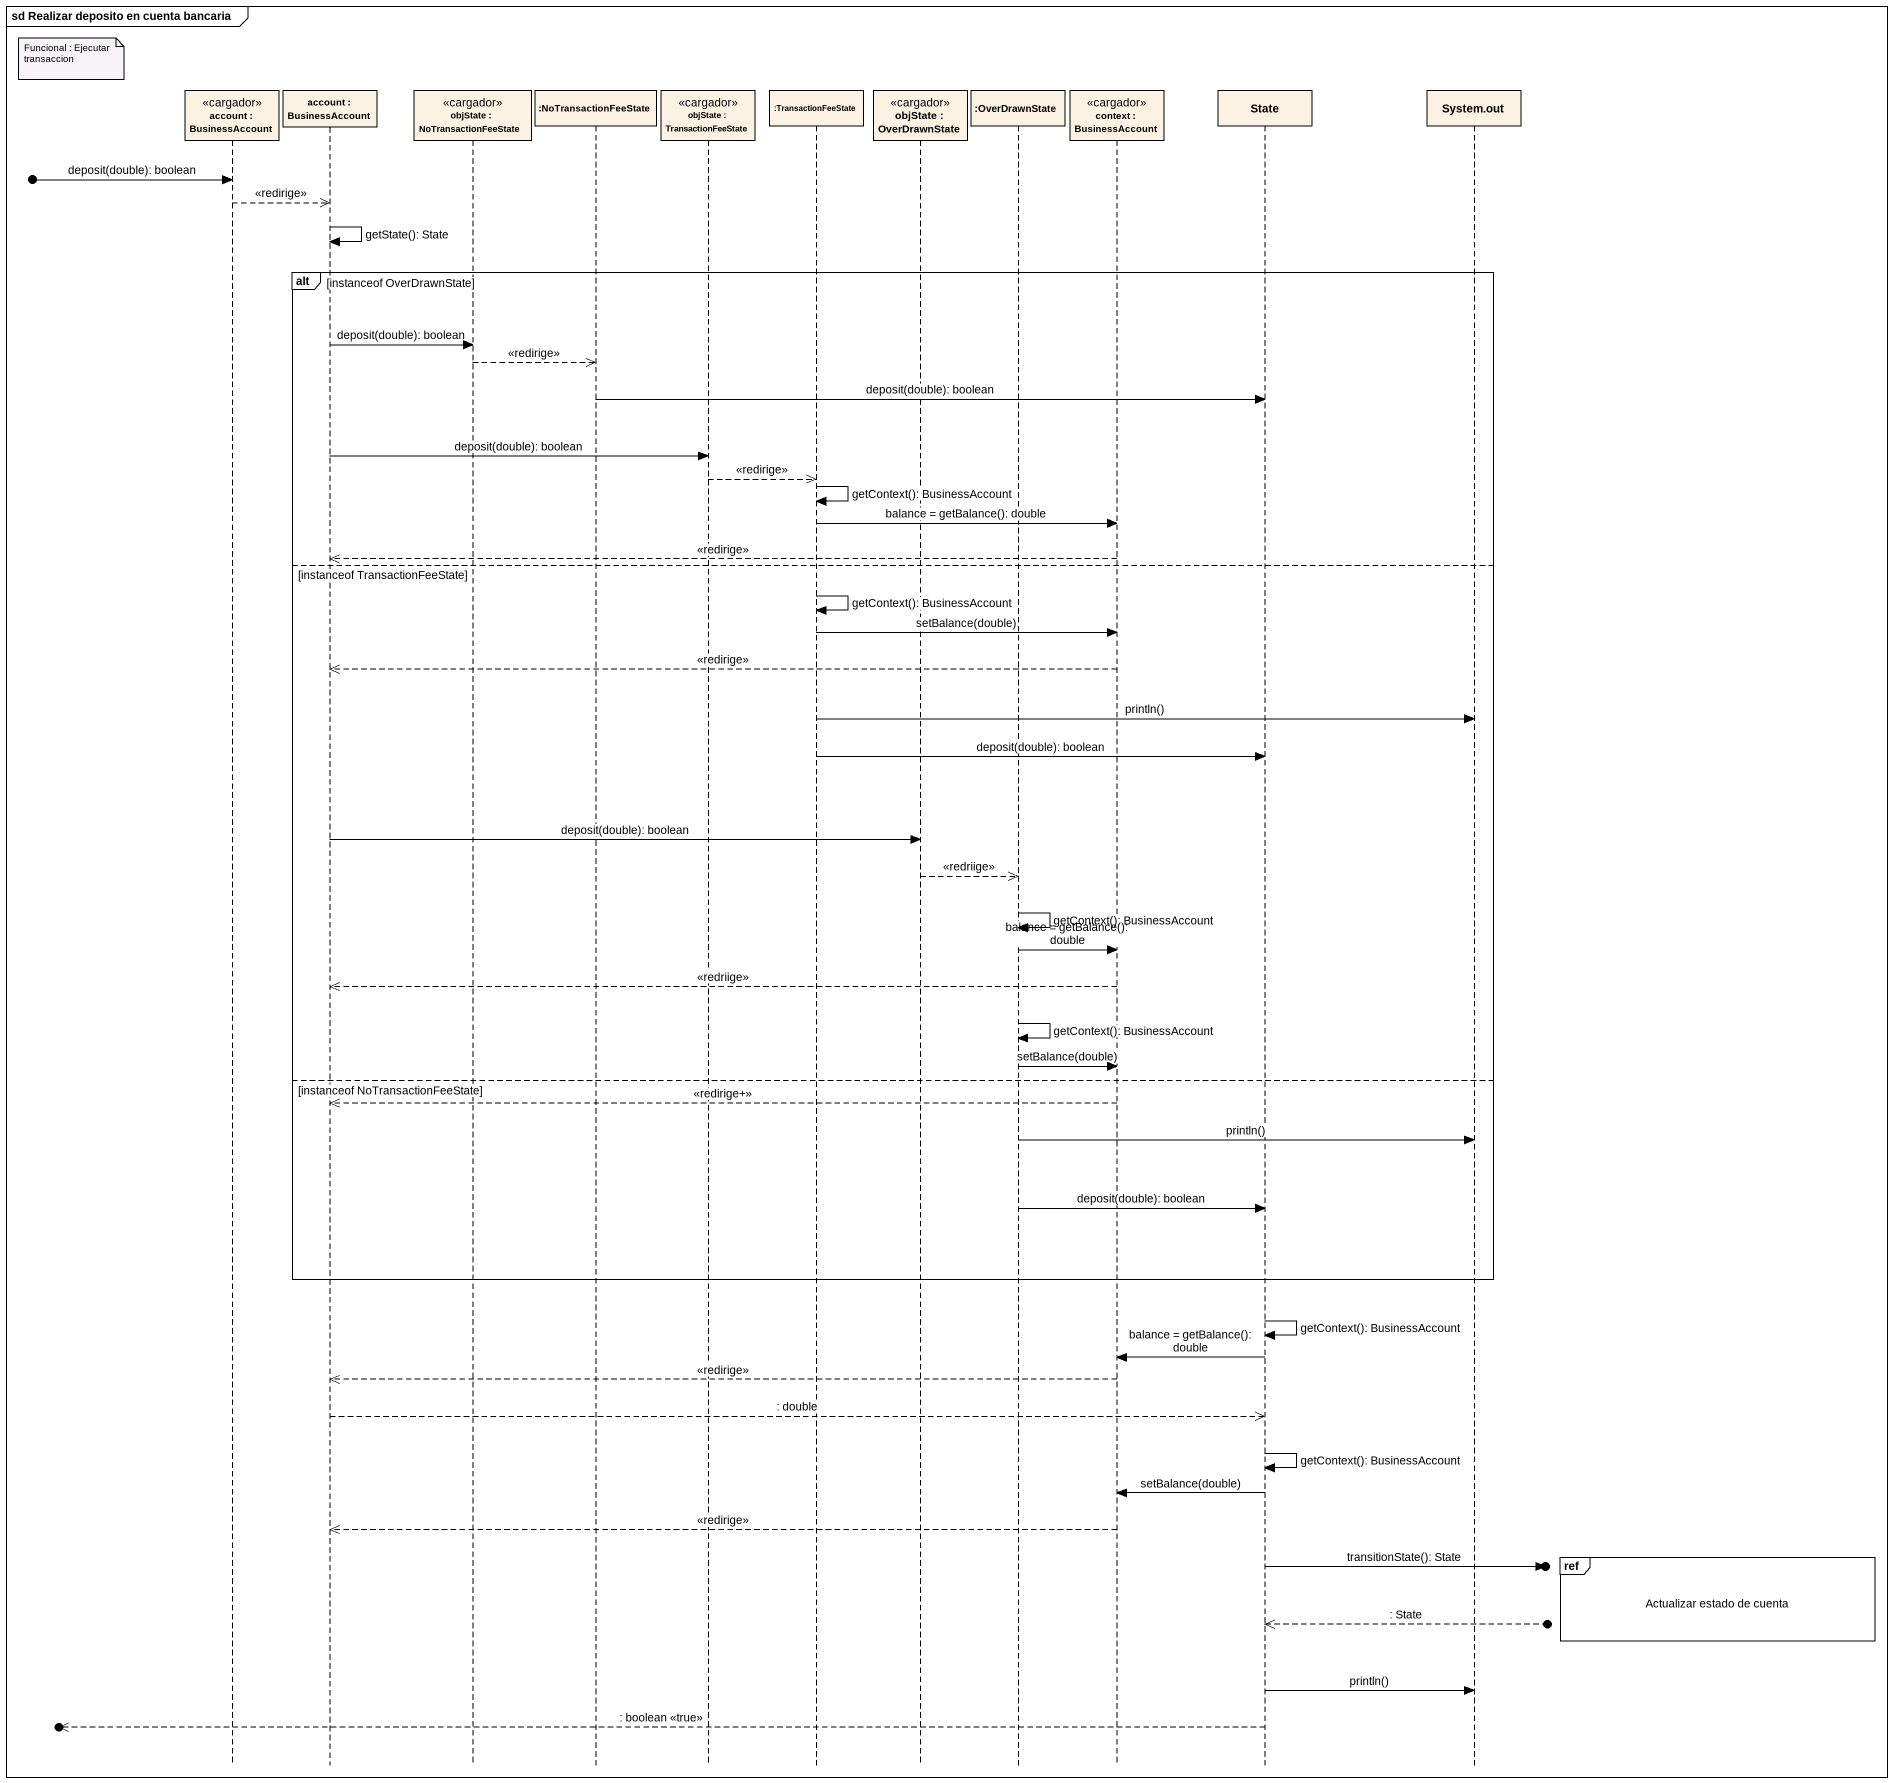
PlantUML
@startuml
mainframe sd Realizar deposito en cuenta bancaria
hide footbox
participant "account : BusinessAccount" as account <<cargador>>
participant "account : BusinessAccount" as account_2
participant "objState : NoTransactionFeeState" as objState <<cargador>>
participant ":NoTransactionFeeState" as NoTransactionFeeState
participant "objState : TransactionFeeState" as objState_2 <<cargador>>
participant ":TransactionFeeState" as TransactionFeeState
participant "objState : OverDrawnState" as objState_3 <<cargador>>
participant ":OverDrawnState" as OverDrawnState
participant "context : BusinessAccount" as context <<cargador>>
participant "State" as State_
participant "System.out" as System_out

note left of account : Funcional : Ejecutar transaccion
[o-> account : deposit(double): boolean
account -->> account_2 : <<redirige>>
account_2 -> account_2 : getState(): State
alt instanceof OverDrawnState
  account_2 -> objState : deposit(double): boolean
  objState -->> NoTransactionFeeState : <<redirige>>
  NoTransactionFeeState -> State_ : deposit(double): boolean
  account_2 -> objState_2 : deposit(double): boolean
  objState_2 -->> TransactionFeeState : <<redirige>>
  TransactionFeeState -> TransactionFeeState : getContext(): BusinessAccount
  TransactionFeeState -> context : balance = getBalance(): double
  context -->> account_2 : <<redirige>>
else instanceof TransactionFeeState
  TransactionFeeState -> TransactionFeeState : getContext(): BusinessAccount
  TransactionFeeState -> context : setBalance(double)
  context -->> account_2 : <<redirige>>
  TransactionFeeState -> System_out : println()
  TransactionFeeState -> State_ : deposit(double): boolean
  account_2 -> objState_3 : deposit(double): boolean
  objState_3 -->> OverDrawnState : <<redriige>>
  OverDrawnState -> OverDrawnState : getContext(): BusinessAccount
  OverDrawnState -> context : balance = getBalance(): double
  context -->> account_2 : <<redriige>>
  OverDrawnState -> OverDrawnState : getContext(): BusinessAccount
  OverDrawnState -> context : setBalance(double)
else instanceof NoTransactionFeeState
  context -->> account_2 : <<redirige+>>
  OverDrawnState -> System_out : println()
  OverDrawnState -> State_ : deposit(double): boolean
end
State_ -> State_ : getContext(): BusinessAccount
State_ -> context : balance = getBalance(): double
context -->> account_2 : <<redirige>>
account_2 -->> State_ : : double
State_ -> State_ : getContext(): BusinessAccount
State_ -> context : setBalance(double)
context -->> account_2 : <<redirige>>
ref over System_out : Actualizar estado de cuenta
State_ ->o] : transitionState(): State
State_ <<--o] : : State
State_ -> System_out : println()
[o<<-- State_ : : boolean <<true>>
@enduml
